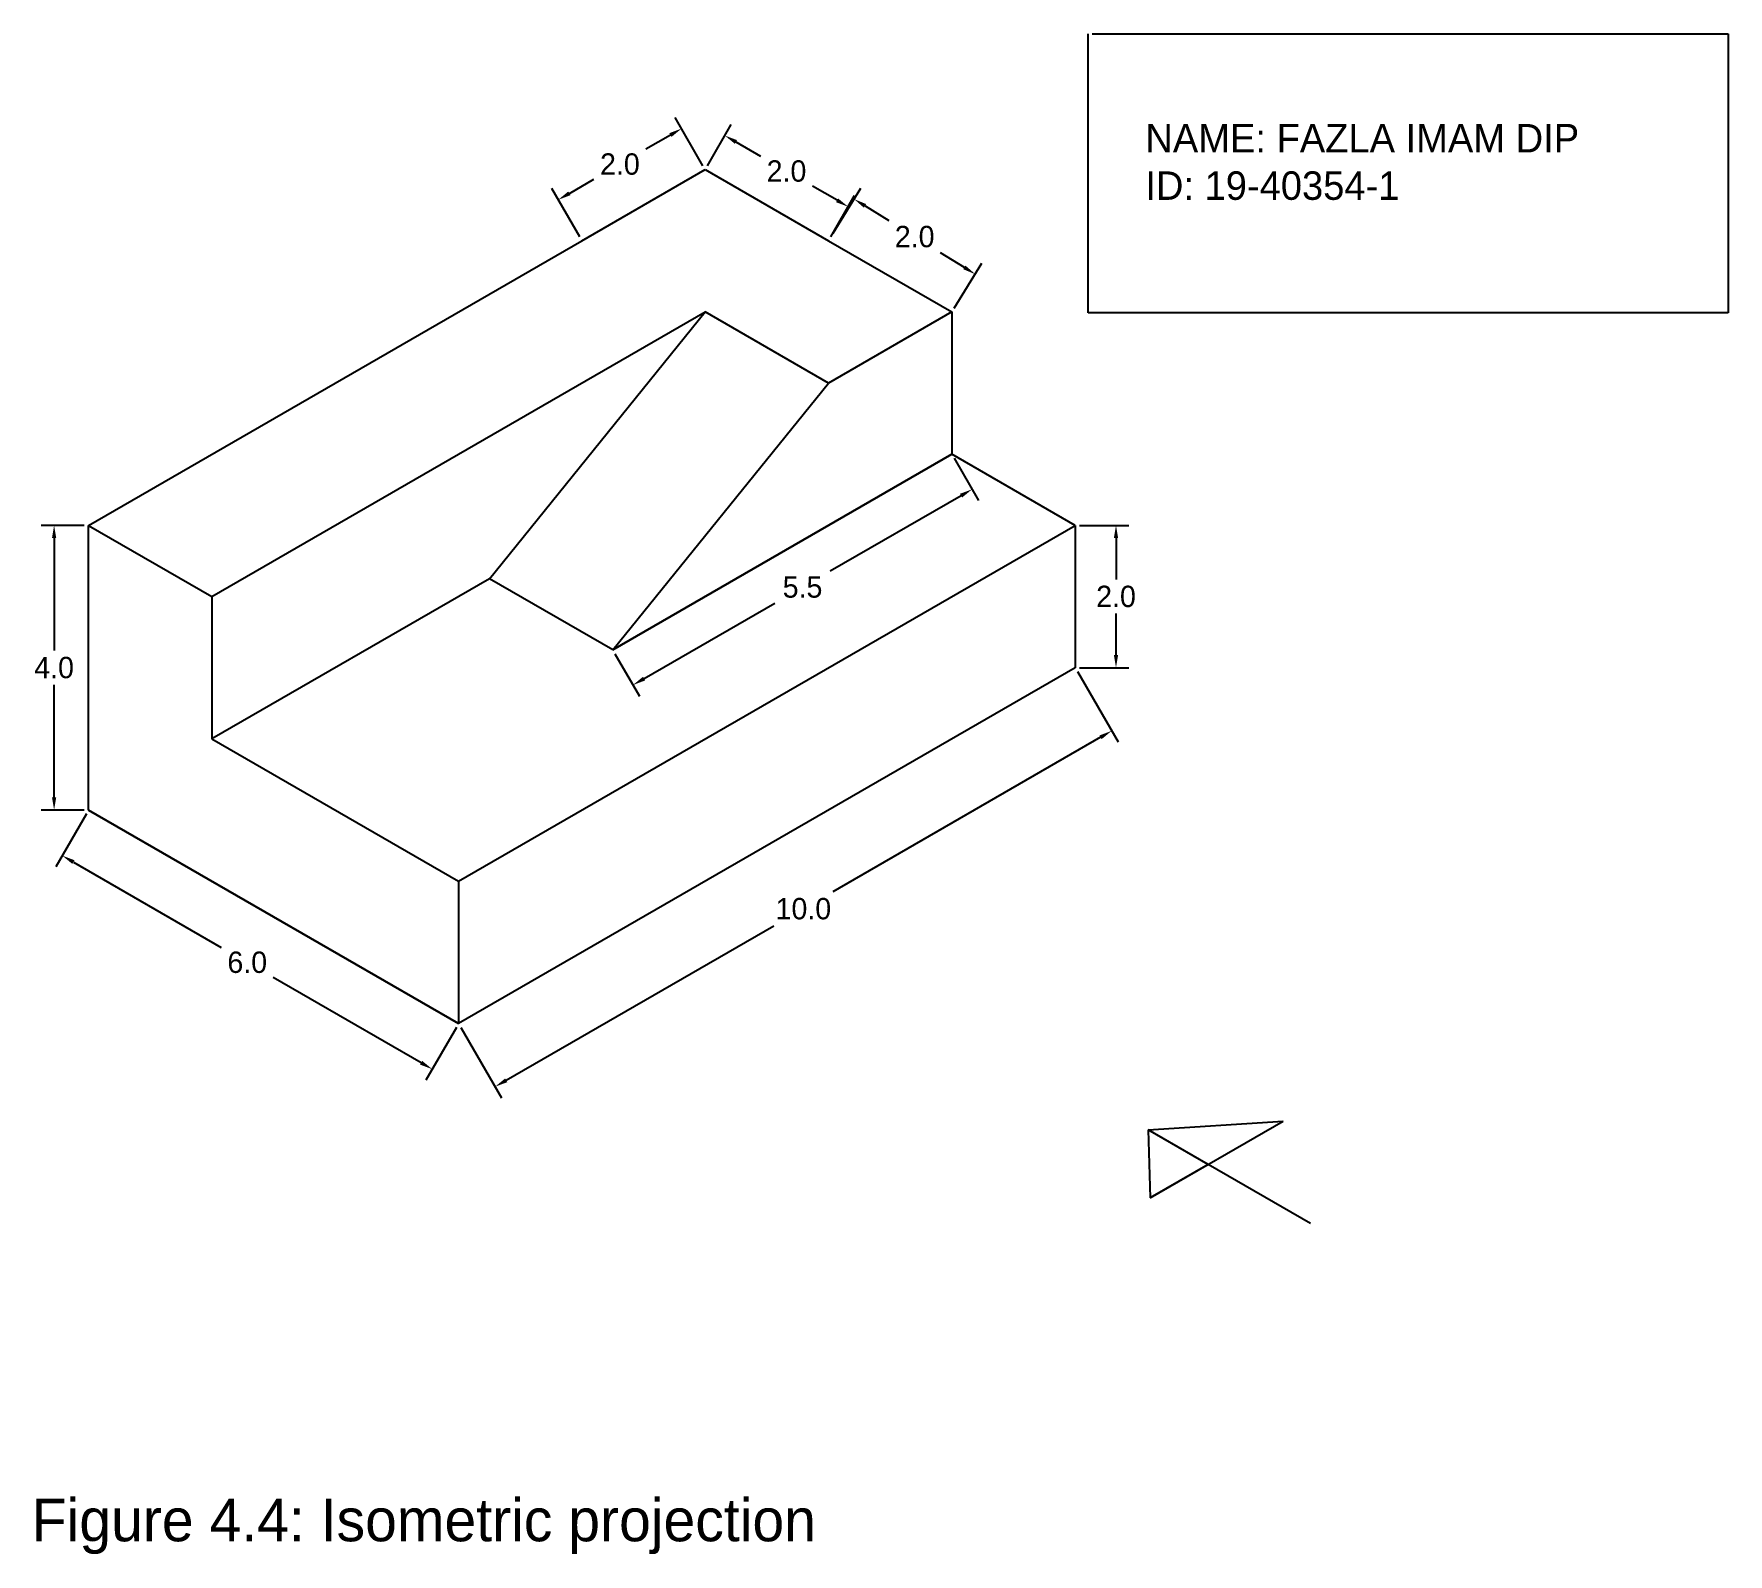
# Model space of a CAD drawing. Header units: inches. Extents: x 14.9 to 38.7, y 17.7 to 39.
import ezdxf

# ---------------------------------------------------------------- set-up
doc = ezdxf.new("R2010")
doc.units = ezdxf.units.IN
doc.header["$MEASUREMENT"] = 0
doc.dimstyles.get("Standard").update_dxf_attribs({"dimtxt": 0.3, "dimasz": 0.18, "dimexe": 0.18, "dimexo": 0.0625, "dimgap": 0.09, "dimtad": 0, "dimtih": 1, "dimtoh": 1, "dimdec": 1, "dimzin": 0, "dimdsep": 46, "dimtxsty": 'Standard', "dimcen": 0.09, "dimadec": 0, "dimazin": 0, "dimtfac": 1, "dimtdec": 1, "dimtofl": 0, "dimtmove": 0, "dimatfit": 3, "dimfxl": 1, "dimtolj": 1, "dimtzin": 0, "dimarcsym": 0})

# ---------------------------------------------------------------- blocks, each defined once
blk = doc.blocks.new('*D1')
at = {"color": 0, "lineweight": -2}
for p, q in [((15.573, 32.121), (14.97, 32.121)), ((15.15, 31.941), (15.15, 30.361)), ((15.15, 28.301), (15.15, 29.881)), ((15.573, 28.121), (14.97, 28.121))]:
    blk.add_line(p, q, dxfattribs=at)
at = {"color": 0}
for points in [[(15.12, 31.941), (15.18, 31.941), (15.15, 32.121)], [(15.12, 28.301), (15.18, 28.301), (15.15, 28.121)]]:
    blk.add_solid(points, dxfattribs=at)
at = {"layer": 'Defpoints', "color": 0}
for p in [(15.635, 32.121), (15.15, 28.121), (15.635, 28.121)]:
    blk.add_point(p, dxfattribs=at)
at = {"color": 0, "insert": (15.15, 30.121), "char_height": 0.3, "attachment_point": 5}
blk.add_mtext('\\A1;4.0', dxfattribs=at)
blk = doc.blocks.new('*D4')
at = {"color": 0, "lineweight": -2}
for p, q in [((29.554, 32.121), (30.245, 32.121)), ((30.065, 31.941), (30.065, 31.361)), ((30.065, 30.301), (30.065, 30.881)), ((29.554, 30.121), (30.245, 30.121))]:
    blk.add_line(p, q, dxfattribs=at)
at = {"color": 0}
for points in [[(30.035, 31.941), (30.095, 31.941), (30.065, 32.121)], [(30.035, 30.301), (30.095, 30.301), (30.065, 30.121)]]:
    blk.add_solid(points, dxfattribs=at)
at = {"layer": 'Defpoints', "color": 0}
for p in [(29.491, 32.121), (29.491, 30.121), (30.065, 30.121)]:
    blk.add_point(p, dxfattribs=at)
at = {"color": 0, "insert": (30.065, 31.121), "char_height": 0.3, "attachment_point": 5}
blk.add_mtext('\\A1;2.0', dxfattribs=at)
blk = doc.blocks.new('*D5')
at = {"color": 0, "lineweight": -2}
for p, q in [((29.523, 30.067), (30.094, 29.077)), ((29.848, 29.143), (26.089, 26.973)), ((21.5, 24.323), (25.258, 26.493)), ((20.862, 25.067), (21.434, 24.077))]:
    blk.add_line(p, q, dxfattribs=at)
at = {"color": 0}
for points in [[(29.833, 29.169), (29.863, 29.117), (30.004, 29.233)], [(21.485, 24.349), (21.515, 24.297), (21.344, 24.233)]]:
    blk.add_solid(points, dxfattribs=at)
at = {"layer": 'Defpoints', "color": 0}
for p in [(29.491, 30.121), (30.004, 29.233), (20.831, 25.121)]:
    blk.add_point(p, dxfattribs=at)
at = {"color": 0, "insert": (25.674, 26.733), "char_height": 0.3, "attachment_point": 5}
blk.add_mtext('\\A1;10.0', dxfattribs=at)
blk = doc.blocks.new('*D6')
at = {"color": 0, "lineweight": -2}
for p, q in [((24.327, 37.175), (24.661, 37.754)), ((24.727, 37.508), (25.072, 37.309)), ((26.147, 36.688), (25.802, 36.888)), ((26.059, 36.175), (26.393, 36.754))]:
    blk.add_line(p, q, dxfattribs=at)
at = {"color": 0}
for points in [[(24.742, 37.534), (24.712, 37.482), (24.571, 37.598)], [(26.162, 36.714), (26.132, 36.662), (26.303, 36.598)]]:
    blk.add_solid(points, dxfattribs=at)
at = {"layer": 'Defpoints', "color": 0}
for p in [(24.295, 37.121), (26.303, 36.598), (26.027, 36.121)]:
    blk.add_point(p, dxfattribs=at)
at = {"color": 0, "insert": (25.437, 37.098), "char_height": 0.3, "attachment_point": 5}
blk.add_mtext('\\A1;2.0', dxfattribs=at)
blk = doc.blocks.new('*D7')
at = {"color": 0, "lineweight": -2}
for p, q in [((26.092, 36.228), (26.482, 36.858)), ((26.54, 36.61), (26.872, 36.404)), ((27.935, 35.745), (27.602, 35.951)), ((27.792, 35.174), (28.182, 35.803))]:
    blk.add_line(p, q, dxfattribs=at)
at = {"color": 0}
for points in [[(26.556, 36.635), (26.524, 36.584), (26.387, 36.705)], [(27.95, 35.771), (27.919, 35.72), (28.088, 35.65)]]:
    blk.add_solid(points, dxfattribs=at)
at = {"layer": 'Defpoints', "color": 0}
for p in [(26.059, 36.175), (28.088, 35.65), (27.759, 35.121)]:
    blk.add_point(p, dxfattribs=at)
at = {"color": 0, "insert": (27.237, 36.177), "char_height": 0.3, "attachment_point": 5}
blk.add_mtext('\\A1;2.0', dxfattribs=at)
blk = doc.blocks.new('*D8')
at = {"color": 0, "lineweight": -2}
for p, q in [((24.264, 37.175), (23.873, 37.852)), ((23.807, 37.606), (23.462, 37.407)), ((22.387, 36.786), (22.732, 36.985)), ((22.532, 36.175), (22.141, 36.852))]:
    blk.add_line(p, q, dxfattribs=at)
at = {"color": 0}
for points in [[(23.792, 37.632), (23.822, 37.58), (23.963, 37.696)], [(22.372, 36.812), (22.402, 36.76), (22.231, 36.696)]]:
    blk.add_solid(points, dxfattribs=at)
at = {"layer": 'Defpoints', "color": 0}
for p in [(24.295, 37.121), (22.231, 36.696), (22.563, 36.121)]:
    blk.add_point(p, dxfattribs=at)
at = {"color": 0, "insert": (23.097, 37.196), "char_height": 0.3, "attachment_point": 5}
blk.add_mtext('\\A1;2.0', dxfattribs=at)
blk = doc.blocks.new('*D9')
at = {"color": 0, "lineweight": -2}
for p, q in [((27.791, 33.067), (28.134, 32.472)), ((27.888, 32.538), (26.052, 31.478)), ((23.437, 29.968), (25.272, 31.028)), ((23.028, 30.317), (23.371, 29.722))]:
    blk.add_line(p, q, dxfattribs=at)
at = {"color": 0}
for points in [[(27.873, 32.564), (27.903, 32.512), (28.044, 32.628)], [(23.422, 29.994), (23.452, 29.942), (23.281, 29.878)]]:
    blk.add_solid(points, dxfattribs=at)
at = {"layer": 'Defpoints', "color": 0}
for p in [(27.759, 33.121), (28.044, 32.628), (22.996, 30.371)]:
    blk.add_point(p, dxfattribs=at)
at = {"color": 0, "insert": (25.662, 31.253), "char_height": 0.3, "attachment_point": 5}
blk.add_mtext('\\A1;5.5', dxfattribs=at)
blk = doc.blocks.new('*D10')
at = {"color": 0, "lineweight": -2}
for p, q in [((15.604, 28.067), (15.175, 27.324)), ((15.421, 27.39), (17.498, 26.191)), ((20.305, 24.57), (18.228, 25.769)), ((20.8, 25.067), (20.371, 24.324))]:
    blk.add_line(p, q, dxfattribs=at)
at = {"color": 0}
for points in [[(15.436, 27.416), (15.406, 27.364), (15.265, 27.48)], [(20.32, 24.596), (20.29, 24.544), (20.461, 24.48)]]:
    blk.add_solid(points, dxfattribs=at)
at = {"layer": 'Defpoints', "color": 0}
for p in [(15.635, 28.121), (20.831, 25.121), (20.461, 24.48)]:
    blk.add_point(p, dxfattribs=at)
at = {"color": 0, "insert": (17.863, 25.98), "char_height": 0.3, "attachment_point": 5}
blk.add_mtext('\\A1;6.0', dxfattribs=at)

msp = doc.modelspace()

# ---------------------------------------------------------------- linework, layer by layer
for p, q in [((29.676, 35.106), (29.676, 39.027)), ((29.73, 39.027), (38.662, 39.027)), ((38.662, 39.027), (38.662, 35.106)), ((22.563, 36.121), (24.295, 37.121)), ((24.295, 37.121), (26.027, 36.121)), ((15.635, 32.121), (22.563, 36.121)), ((26.027, 36.121), (27.759, 35.121)), ((17.367, 31.121), (24.295, 35.121)), ((21.264, 31.371), (24.295, 35.121)), ((26.027, 34.121), (24.295, 35.121)), ((27.759, 35.121), (26.027, 34.121)), ((27.759, 35.121), (27.759, 33.121)), ((38.662, 35.106), (29.676, 35.106)), ((22.996, 30.371), (26.027, 34.121)), ((27.759, 33.121), (22.996, 30.371)), ((22.996, 30.371), (27.759, 33.121)), ((27.759, 33.121), (22.996, 30.371)), ((29.491, 32.121), (27.759, 33.121)), ((15.635, 28.121), (15.635, 32.121)), ((15.635, 32.121), (17.367, 31.121)), ((20.831, 27.121), (29.491, 32.121)), ((29.491, 32.121), (29.491, 30.121)), ((21.264, 31.371), (17.367, 29.121)), ((22.996, 30.371), (21.264, 31.371)), ((17.367, 31.121), (17.367, 29.121)), ((29.491, 30.121), (20.831, 25.121)), ((17.367, 29.121), (20.831, 27.121)), ((20.831, 25.121), (15.635, 28.121)), ((15.635, 28.121), (20.831, 25.121)), ((20.831, 25.121), (15.635, 28.121)), ((20.831, 27.121), (20.831, 25.121)), ((30.517, 23.626), (32.413, 23.75)), ((31.358, 23.141), (30.517, 23.626)), ((30.517, 23.626), (30.544, 22.671)), ((30.544, 22.671), (32.413, 23.75)), ((31.358, 23.141), (30.544, 22.671)), ((32.798, 22.309), (31.358, 23.141))]:
    msp.add_line(p, q)

# ---------------------------------------------------------------- texts
for s, height, p in [('NAME: FAZLA IMAM DIP', 0.4, (30.477, 37.361)), ('ID: 19-40354-1', 0.4, (30.477, 36.695)), ('Figure 4.4: Isometric projection', 0.6, (14.836, 17.846))]:
    msp.add_text(s, height=height).set_placement(p)

# ---------------------------------------------------------------- dimensions: what is measured, and where the dimension line sits
for p1, p2, distance, picture, middle in [((24.295, 37.121), (22.563, 36.121), -0.664, '*D8', (23.097, 37.196)), ((24.295, 37.121), (26.027, 36.121), 0.551, '*D6', (25.437, 37.098)), ((26.059, 36.175), (27.759, 35.121), 0.623, '*D7', (27.237, 36.177)), ((22.996, 30.371), (27.759, 33.121), -0.569, '*D9', (25.662, 31.253)), ((29.491, 32.121), (29.491, 30.121), 0.574, '*D4', (30.065, 31.121)), ((20.831, 25.121), (29.491, 30.121), -1.025, '*D5', (25.674, 26.733)), ((15.635, 28.121), (20.831, 25.121), -0.74, '*D10', (17.863, 25.98))]:
    dim = msp.add_aligned_dim(p1=p1, p2=p2, distance=distance, dimstyle='Standard')
    dim.commit()
    dim.dimension.update_dxf_attribs({"geometry": picture, "text_midpoint": middle})
dim = msp.add_linear_dim(base=(15.15, 28.121), p1=(15.635, 32.121), p2=(15.635, 28.121), angle=90, dimstyle='Standard')
dim.commit()
dim.dimension.update_dxf_attribs({"geometry": '*D1', "text_midpoint": (15.15, 30.121)})

doc.saveas('drawing.dxf')
